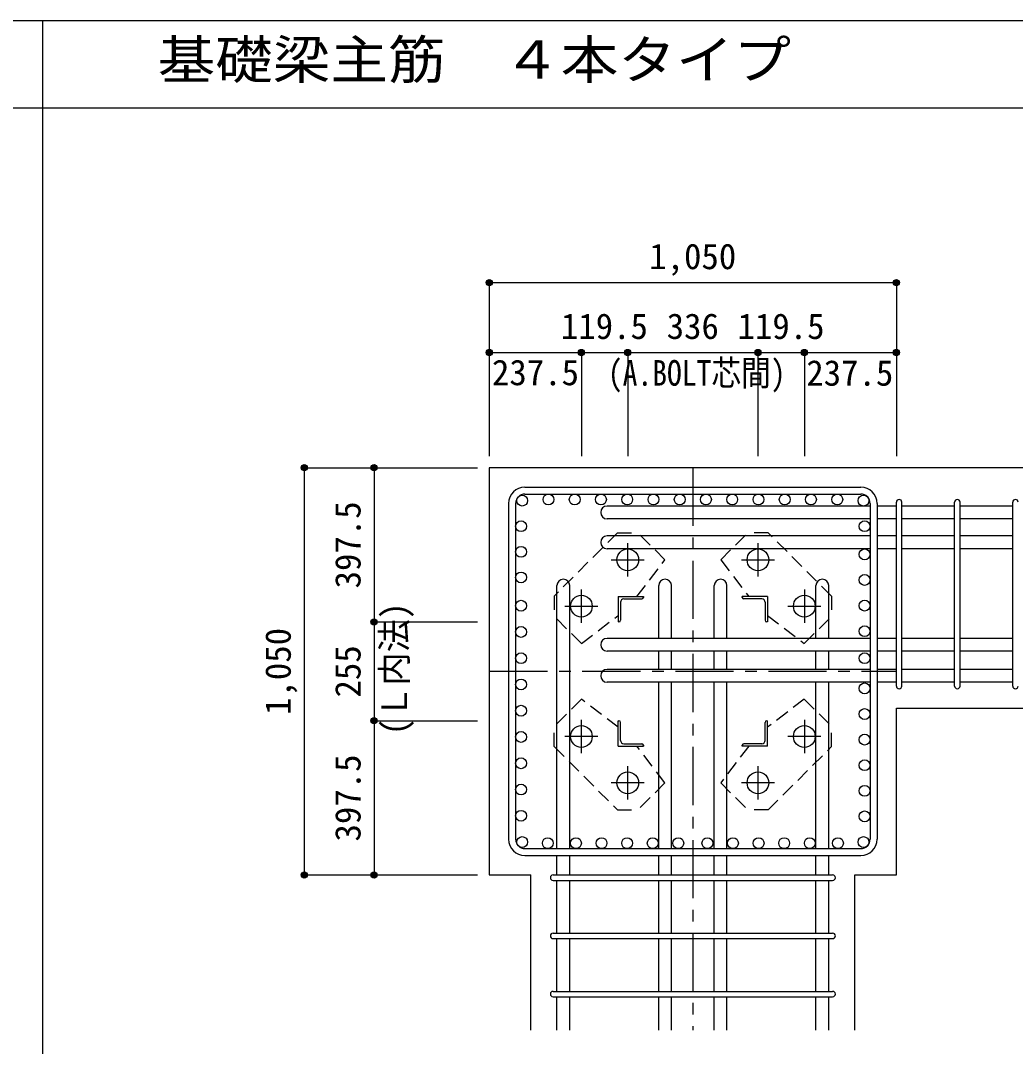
# Model space of a CAD drawing. Units: millimetres at full size, sheet at 1:30. Extents: x -5973 to 5954, y -4195 to 4201.
# Drawn here: x -1181 to 1384, y 1556 to 4201 of the extents above; entities that cross this region are included whole.
import ezdxf
from ezdxf.enums import TextEntityAlignment as Align

# ---------------------------------------------------------------- set-up
doc = ezdxf.new("R2010")
doc.units = ezdxf.units.MM
doc.header["$LTSCALE"] = 30
doc.header["$PDMODE"] = 32
doc.header["$PDSIZE"] = 15
doc.linetypes.add('CHAIN1', pattern=[8, 5, -1, 1, -1])
doc.linetypes.add('DASHED1', pattern=[1.8, 1.2, -0.6])
for name, color, linetype in [('0-1', 2, 'Continuous'), ('0-2', 4, 'Continuous'), ('0-3', 3, 'Continuous'), ('0-4', 7, 'Continuous'), ('0-5', 7, 'Continuous'), ('0-6', 7, 'Continuous'), ('0-7', 4, 'Continuous'), ('0-9', 4, 'DASHED1'), ('0-D', 4, 'Continuous'), ('6-7_文字', 7, 'Continuous'), ('F-0_枠', 6, 'Continuous')]:
    doc.layers.add(name, color=color, linetype=linetype)
doc.styles.add('ＭＳ ゴシック', font='')
doc.styles.get('ＭＳ ゴシック').set_extended_font_data('MS Gothic')

msp = doc.modelspace()

# ---------------------------------------------------------------- linework, layer by layer
at = {"layer": '0-1'}
for p, q in [((1477.44, 3048.3), (27.44, 3048.3)), ((27.44, 3048.3), (27.44, 1998.3)), ((27.44, 1998.3), (134.94, 1998.3)), ((134.94, 1598.3), (134.94, 1998.3))]:
    msp.add_line(p, q, dxfattribs=at)
for points in [[(1077.44, 1998.3), (1077.44, 2428.3), (1477.44, 2428.3)], [(969.94, 1598.3), (969.94, 1998.3), (1077.44, 1998.3)]]:
    msp.add_lwpolyline(points, dxfattribs=at)
at = {"layer": '0-2', "linetype": 'CHAIN1'}
for p, q in [((384.44, 2768.1), (384.44, 2853.6)), ((720.44, 2853.6), (720.44, 2768.1)), ((341.64, 2810.8), (427.14, 2810.8)), ((677.74, 2810.8), (763.24, 2810.8)), ((264.94, 2648.6), (264.94, 2734.1)), ((839.94, 2734.1), (839.94, 2648.6)), ((222.14, 2691.3), (307.64, 2691.3)), ((797.24, 2691.3), (882.74, 2691.3)), ((264.94, 2312.5), (264.94, 2398)), ((839.94, 2398), (839.94, 2312.5)), ((307.64, 2355.3), (222.14, 2355.3)), ((882.74, 2355.3), (797.24, 2355.3)), ((384.44, 2193), (384.44, 2278.5)), ((720.44, 2278.5), (720.44, 2193)), ((427.14, 2235.8), (341.64, 2235.8)), ((763.24, 2235.8), (677.74, 2235.8))]:
    msp.add_line(p, q, dxfattribs=at)
at = {"layer": '0-2'}
for p, q in [((359.93, 2715.8), (424.93, 2715.8)), ((359.93, 2715.8), (359.93, 2650.8)), ((365.93, 2701.3), (365.93, 2654.8)), ((374.43, 2709.8), (420.93, 2709.8)), ((424.93, 2715.8), (424.93, 2713.8)), ((744.93, 2715.8), (679.93, 2715.8)), ((679.93, 2713.8), (679.93, 2715.8)), ((730.43, 2709.8), (683.93, 2709.8)), ((738.93, 2701.3), (738.93, 2654.8)), ((744.93, 2715.8), (744.93, 2650.8)), ((361.93, 2650.8), (359.93, 2650.8)), ((744.93, 2650.8), (742.93, 2650.8)), ((359.94, 2395.8), (361.94, 2395.8)), ((359.94, 2330.8), (359.94, 2395.8)), ((365.94, 2345.3), (365.94, 2391.8)), ((738.94, 2345.3), (738.94, 2391.8)), ((742.94, 2395.8), (744.94, 2395.8)), ((744.94, 2330.8), (744.94, 2395.8)), ((359.94, 2330.8), (424.94, 2330.8)), ((374.44, 2336.8), (420.94, 2336.8)), ((424.94, 2332.8), (424.94, 2330.8)), ((679.94, 2330.8), (679.94, 2332.8)), ((744.94, 2330.8), (679.94, 2330.8)), ((730.44, 2336.8), (683.94, 2336.8))]:
    msp.add_line(p, q, dxfattribs=at)
at = {"layer": '0-2', "color": 3}
for centre in [(384.44, 2810.8), (720.44, 2810.8), (264.94, 2691.3), (839.94, 2691.3), (264.94, 2355.3), (839.94, 2355.3), (384.44, 2235.8), (720.44, 2235.8)]:
    msp.add_circle(centre, 28, dxfattribs=at)
at = {"layer": '0-2'}
for centre, radius, start, end in [((374.43, 2701.3), 8.5, 90, 180), ((420.93, 2713.8), 4, 270, 0), ((683.93, 2713.8), 4, 180, 270), ((730.43, 2701.3), 8.5, 0, 90), ((361.93, 2654.8), 4, 270, 0), ((742.93, 2654.8), 4, 180, 270), ((361.94, 2391.8), 4, 0, 90), ((742.94, 2391.8), 4, 90, 180), ((374.44, 2345.3), 8.5, 180, 270), ((420.94, 2332.8), 4, 0, 90), ((683.94, 2332.8), 4, 90, 180), ((730.44, 2345.3), 8.5, 270, 0)]:
    msp.add_arc(centre, radius, start, end, dxfattribs=at)
at = {"layer": '0-3'}
for centre in [(112.37, 2963.37), (180.07, 2966.3), (247.77, 2966.3), (315.48, 2966.3), (383.18, 2966.3), (450.88, 2966.3), (518.58, 2966.3), (586.29, 2966.3), (653.99, 2966.3), (721.69, 2966.3), (789.4, 2966.3), (857.1, 2966.3), (924.8, 2966.3), (992.51, 2963.37), (109.54, 2897.37), (995.33, 2897.37), (109.44, 2831.37), (995.44, 2824.8), (109.44, 2765.37), (995.44, 2758.8), (109.44, 2692.56), (995.44, 2692.8), (109.44, 2624.85), (995.44, 2626.8), (109.44, 2557.15), (995.44, 2557.15), (109.44, 2489.45), (995.44, 2479.23), (109.44, 2421.74), (995.44, 2413.23), (109.44, 2354.04), (995.44, 2347.23), (109.44, 2286.34), (995.44, 2281.23), (109.44, 2218.63), (995.44, 2215.23), (109.44, 2150.93), (995.44, 2149.23), (112.37, 2083.23), (112.37, 2083.23), (178.37, 2080.3), (178.37, 2080.3), (250.94, 2080.3), (316.94, 2080.3), (382.94, 2080.3), (448.94, 2080.3), (514.94, 2080.3), (589.94, 2080.3), (655.94, 2080.3), (721.94, 2080.3), (787.94, 2080.3), (853.94, 2080.3), (926.51, 2080.3), (992.51, 2083.23), (992.51, 2083.23)]:
    msp.add_circle(centre, 14, dxfattribs=at)
at = {"layer": '0-4'}
for p, q in [((119.44, 2998.3), (985.44, 2998.3)), ((119.44, 2980.3), (985.44, 2980.3)), ((77.44, 2956.3), (77.44, 2090.3)), ((95.44, 2956.3), (95.44, 2090.3)), ((1009.44, 2956.3), (1009.44, 2090.3)), ((1027.44, 2956.3), (1027.44, 2090.3)), ((119.44, 2066.3), (985.44, 2066.3)), ((119.44, 2048.3), (985.44, 2048.3))]:
    msp.add_line(p, q, dxfattribs=at)
for centre, radius, start, end in [((119.44, 2956.3), 42, 90, 180), ((985.44, 2956.3), 42, 0, 90), ((119.44, 2956.3), 24, 90, 180), ((985.44, 2956.3), 24, 0, 90), ((119.44, 2090.3), 42, 180, 270), ((119.44, 2090.3), 24, 180, 270), ((985.44, 2090.3), 42, 270, 0), ((985.44, 2090.3), 24, 270, 0)]:
    msp.add_arc(centre, radius, start, end, dxfattribs=at)
at = {"layer": '0-5'}
for p, q in [((1009.44, 2949.37), (331.44, 2949.37)), ((1077.44, 2949.37), (1027.44, 2949.37)), ((1227.44, 2949.37), (1091.44, 2949.37)), ((1377.44, 2949.37), (1241.44, 2949.37)), ((1009.44, 2916.37), (331.44, 2916.37)), ((1077.44, 2916.37), (1027.44, 2916.37)), ((1227.44, 2916.37), (1091.44, 2916.37)), ((1377.44, 2916.37), (1241.44, 2916.37)), ((1009.44, 2872.37), (331.44, 2872.37)), ((1077.44, 2872.37), (1027.44, 2872.37)), ((1227.44, 2872.37), (1091.44, 2872.37)), ((1377.44, 2872.37), (1241.44, 2872.37)), ((1009.44, 2839.37), (331.44, 2839.37)), ((1077.44, 2839.37), (1027.44, 2839.37)), ((1227.44, 2839.37), (1091.44, 2839.37)), ((1377.44, 2839.37), (1241.44, 2839.37)), ((201.94, 2066.3), (201.94, 2744.3)), ((234.94, 2066.3), (234.94, 2744.3)), ((464.44, 2608.3), (464.44, 2744.3)), ((497.44, 2608.3), (497.44, 2744.3)), ((607.44, 2608.3), (607.44, 2744.3)), ((640.44, 2608.3), (640.44, 2744.3)), ((869.94, 2608.3), (869.94, 2744.3)), ((902.94, 2608.3), (902.94, 2744.3)), ((1009.44, 2608.3), (331.44, 2608.3)), ((1077.44, 2608.3), (1027.44, 2608.3)), ((1227.44, 2608.3), (1091.44, 2608.3)), ((1377.44, 2608.3), (1241.44, 2608.3)), ((1009.44, 2575.3), (331.44, 2575.3)), ((464.44, 2528.3), (464.44, 2575.3)), ((497.44, 2528.3), (497.44, 2575.3)), ((607.44, 2528.3), (607.44, 2575.3)), ((640.44, 2528.3), (640.44, 2575.3)), ((869.94, 2528.3), (869.94, 2575.3)), ((902.94, 2528.3), (902.94, 2575.3)), ((1077.44, 2575.3), (1027.44, 2575.3)), ((1227.44, 2575.3), (1091.44, 2575.3)), ((1377.44, 2575.3), (1241.44, 2575.3)), ((1009.44, 2528.3), (331.44, 2528.3)), ((1077.44, 2528.3), (1027.44, 2528.3)), ((1227.44, 2528.3), (1091.44, 2528.3)), ((1377.44, 2528.3), (1241.44, 2528.3)), ((1009.44, 2495.3), (331.44, 2495.3)), ((464.44, 2066.3), (464.44, 2495.3)), ((497.44, 2066.3), (497.44, 2495.3)), ((607.44, 2066.3), (607.44, 2495.3)), ((640.44, 2066.3), (640.44, 2495.3)), ((869.94, 2066.3), (869.94, 2495.3)), ((902.94, 2066.3), (902.94, 2495.3)), ((1077.44, 2495.3), (1027.44, 2495.3)), ((1227.44, 2495.3), (1091.44, 2495.3)), ((1377.44, 2495.3), (1241.44, 2495.3)), ((201.94, 1998.3), (201.94, 2048.3)), ((234.94, 1998.3), (234.94, 2048.3)), ((464.44, 1998.3), (464.44, 2048.3)), ((497.44, 1998.3), (497.44, 2048.3)), ((607.44, 1998.3), (607.44, 2048.3)), ((640.44, 1998.3), (640.44, 2048.3)), ((869.94, 1998.3), (869.94, 2048.3)), ((902.94, 1998.3), (902.94, 2048.3)), ((201.94, 1848.3), (201.94, 1984.3)), ((234.94, 1848.3), (234.94, 1984.3)), ((464.44, 1848.3), (464.44, 1984.3)), ((497.44, 1848.3), (497.44, 1984.3)), ((607.44, 1848.3), (607.44, 1984.3)), ((640.44, 1848.3), (640.44, 1984.3)), ((869.94, 1848.3), (869.94, 1984.3)), ((902.94, 1848.3), (902.94, 1984.3)), ((201.94, 1698.3), (201.94, 1834.3)), ((234.94, 1698.3), (234.94, 1834.3)), ((464.44, 1698.3), (464.44, 1834.3)), ((497.44, 1698.3), (497.44, 1834.3)), ((607.44, 1698.3), (607.44, 1834.3)), ((640.44, 1698.3), (640.44, 1834.3)), ((869.94, 1698.3), (869.94, 1834.3)), ((902.94, 1698.3), (902.94, 1834.3)), ((201.94, 1598.3), (201.94, 1684.3)), ((234.94, 1598.3), (234.94, 1684.3)), ((464.44, 1598.3), (464.44, 1684.3)), ((497.44, 1598.3), (497.44, 1684.3)), ((607.44, 1598.3), (607.44, 1684.3)), ((640.44, 1598.3), (640.44, 1684.3)), ((869.94, 1598.3), (869.94, 1684.3)), ((902.94, 1598.3), (902.94, 1684.3))]:
    msp.add_line(p, q, dxfattribs=at)
for centre, start, end in [((331.44, 2932.87), 90, 270), ((331.44, 2855.87), 90, 270), ((218.44, 2744.3), 0, 180), ((480.94, 2744.3), 0, 180), ((623.94, 2744.3), 0, 180), ((886.44, 2744.3), 0, 180), ((331.44, 2591.8), 90, 270), ((331.44, 2511.8), 90, 270)]:
    msp.add_arc(centre, 16.5, start, end, dxfattribs=at)
at = {"layer": '0-6'}
for p, q in [((1077.44, 2485.3), (1077.44, 2959.37)), ((1091.44, 2485.3), (1091.44, 2959.37)), ((1227.44, 2485.3), (1227.44, 2959.37)), ((1241.44, 2485.3), (1241.44, 2959.37)), ((1377.44, 2485.3), (1377.44, 2959.37)), ((191.94, 1998.3), (912.94, 1998.3)), ((191.94, 1984.3), (912.94, 1984.3)), ((191.94, 1848.3), (912.94, 1848.3)), ((191.94, 1834.3), (912.94, 1834.3)), ((191.94, 1698.3), (912.94, 1698.3)), ((191.94, 1684.3), (912.94, 1684.3))]:
    msp.add_line(p, q, dxfattribs=at)
for centre, start, end in [((1084.44, 2959.37), 0, 180), ((1084.44, 2959.37), 0, 180), ((1084.44, 2959.37), 0, 180), ((1084.44, 2959.37), 0, 180), ((1234.44, 2959.37), 0, 180), ((1384.44, 2959.37), 0, 180), ((1084.44, 2485.3), 180, 0), ((1084.44, 2485.3), 180, 0), ((1084.44, 2485.3), 180, 0), ((1084.44, 2485.3), 180, 0), ((1234.44, 2485.3), 180, 0), ((1384.44, 2485.3), 180, 0), ((191.94, 1991.3), 90, 270), ((191.94, 1991.3), 90, 270), ((191.94, 1991.3), 90, 270), ((191.94, 1991.3), 90, 270), ((912.94, 1991.3), 270, 90), ((912.94, 1991.3), 270, 90), ((912.94, 1991.3), 270, 90), ((912.94, 1991.3), 270, 90), ((191.94, 1841.3), 90, 270), ((912.94, 1841.3), 270, 90), ((191.94, 1691.3), 90, 270), ((912.94, 1691.3), 270, 90)]:
    msp.add_arc(centre, 7, start, end, dxfattribs=at)
at = {"layer": '0-9'}
for p, q in [((358.31, 2880.77), (194.97, 2717.43)), ((358.31, 2880.77), (410.63, 2880.77)), ((480.62, 2810.78), (410.63, 2880.77)), ((624.25, 2810.78), (694.24, 2880.77)), ((746.57, 2880.77), (694.24, 2880.77)), ((909.91, 2717.43), (746.57, 2880.77)), ((408.24, 2715.8), (480.62, 2810.78)), ((624.25, 2810.78), (696.63, 2715.8)), ((194.97, 2717.43), (194.97, 2665.1)), ((909.91, 2717.43), (909.91, 2665.1)), ((264.96, 2595.11), (194.97, 2665.1)), ((264.96, 2595.11), (359.94, 2667.5)), ((744.93, 2667.5), (839.92, 2595.11)), ((839.92, 2595.11), (909.91, 2665.1)), ((264.96, 2451.48), (194.97, 2381.5)), ((359.94, 2379.1), (264.96, 2451.48)), ((839.92, 2451.49), (744.94, 2379.1)), ((839.92, 2451.49), (909.91, 2381.5)), ((194.97, 2329.17), (194.97, 2381.5)), ((909.91, 2329.17), (909.91, 2381.5)), ((194.97, 2329.17), (358.31, 2165.83)), ((480.62, 2235.82), (408.24, 2330.8)), ((696.64, 2330.8), (624.25, 2235.82)), ((746.57, 2165.83), (909.91, 2329.17)), ((480.62, 2235.82), (410.63, 2165.83)), ((624.25, 2235.82), (694.24, 2165.83)), ((358.31, 2165.83), (410.63, 2165.83)), ((746.57, 2165.83), (694.24, 2165.83))]:
    msp.add_line(p, q, dxfattribs=at)
at = {"layer": '0-D'}
for p, q in [((27.44, 3525.34), (27.44, 3345.34)), ((27.44, 3525.34), (1077.44, 3525.34)), ((27.44, 3525.34), (27.44, 3345.34)), ((1077.44, 3525.34), (1077.44, 3345.34)), ((27.44, 3345.34), (27.44, 3078.3)), ((27.44, 3345.34), (264.94, 3345.34)), ((27.44, 3345.34), (27.44, 3078.3)), ((264.94, 3345.34), (264.94, 3078.3)), ((264.94, 3345.34), (384.44, 3345.34)), ((384.44, 3345.34), (384.44, 3078.3)), ((384.44, 3345.34), (720.44, 3345.34)), ((720.44, 3345.34), (720.44, 3078.3)), ((720.44, 3345.34), (839.94, 3345.34)), ((839.94, 3345.34), (839.94, 3078.3)), ((839.94, 3345.34), (1077.44, 3345.34)), ((1077.44, 3345.34), (1077.44, 3078.3)), ((-449.6, 3048.3), (-269.6, 3048.3)), ((-449.6, 3048.3), (-449.6, 1998.3)), ((-449.6, 3048.3), (-269.6, 3048.3)), ((-269.6, 3048.3), (-2.56, 3048.3)), ((-269.6, 3048.3), (-269.6, 2650.8)), ((-269.6, 3048.3), (-2.56, 3048.3)), ((-269.6, 2650.8), (-2.56, 2650.8)), ((-269.6, 2650.8), (-269.6, 2395.8)), ((-269.6, 2395.8), (-2.56, 2395.8)), ((-269.6, 2395.8), (-269.6, 1998.3)), ((-449.6, 1998.3), (-269.6, 1998.3)), ((-269.6, 1998.3), (-2.56, 1998.3))]:
    msp.add_line(p, q, dxfattribs=at)
at = {"layer": '0-D', "linetype": 'CHAIN1'}
for p, q in [((552.44, 3048.3), (552.44, 1598.3)), ((27.44, 2523.3), (1077.44, 2523.3))]:
    msp.add_line(p, q, dxfattribs=at)
at = {"layer": '0-D'}
for centre, radius in [((27.44, 3525.34), 8), ((27.44, 3525.34), 7.2), ((27.44, 3525.34), 6.4), ((27.44, 3525.34), 5.6), ((27.44, 3525.34), 4.8), ((27.44, 3525.34), 4), ((27.44, 3525.34), 3.2), ((27.44, 3525.34), 2.4), ((27.44, 3525.34), 1.6), ((27.44, 3525.34), 0.8), ((1077.44, 3525.34), 8), ((1077.44, 3525.34), 7.2), ((1077.44, 3525.34), 6.4), ((1077.44, 3525.34), 5.6), ((1077.44, 3525.34), 4.8), ((1077.44, 3525.34), 4), ((1077.44, 3525.34), 3.2), ((1077.44, 3525.34), 2.4), ((1077.44, 3525.34), 1.6), ((1077.44, 3525.34), 0.8), ((27.44, 3345.34), 8), ((27.44, 3345.34), 7.2), ((27.44, 3345.34), 6.4), ((27.44, 3345.34), 5.6), ((27.44, 3345.34), 4.8), ((27.44, 3345.34), 4), ((27.44, 3345.34), 3.2), ((27.44, 3345.34), 2.4), ((27.44, 3345.34), 1.6), ((27.44, 3345.34), 0.8), ((264.94, 3345.34), 8), ((264.94, 3345.34), 7.2), ((264.94, 3345.34), 6.4), ((264.94, 3345.34), 5.6), ((264.94, 3345.34), 4.8), ((264.94, 3345.34), 4), ((264.94, 3345.34), 3.2), ((264.94, 3345.34), 2.4), ((264.94, 3345.34), 1.6), ((264.94, 3345.34), 0.8), ((384.44, 3345.34), 8), ((384.44, 3345.34), 7.2), ((384.44, 3345.34), 6.4), ((384.44, 3345.34), 5.6), ((384.44, 3345.34), 4.8), ((384.44, 3345.34), 4), ((384.44, 3345.34), 3.2), ((384.44, 3345.34), 2.4), ((384.44, 3345.34), 1.6), ((384.44, 3345.34), 0.8), ((720.44, 3345.34), 8), ((720.44, 3345.34), 7.2), ((720.44, 3345.34), 6.4), ((720.44, 3345.34), 5.6), ((720.44, 3345.34), 4.8), ((720.44, 3345.34), 4), ((720.44, 3345.34), 3.2), ((720.44, 3345.34), 2.4), ((720.44, 3345.34), 1.6), ((720.44, 3345.34), 0.8), ((839.94, 3345.34), 8), ((839.94, 3345.34), 7.2), ((839.94, 3345.34), 6.4), ((839.94, 3345.34), 5.6), ((839.94, 3345.34), 4.8), ((839.94, 3345.34), 4), ((839.94, 3345.34), 3.2), ((839.94, 3345.34), 2.4), ((839.94, 3345.34), 1.6), ((839.94, 3345.34), 0.8), ((1077.44, 3345.34), 8), ((1077.44, 3345.34), 7.2), ((1077.44, 3345.34), 6.4), ((1077.44, 3345.34), 5.6), ((1077.44, 3345.34), 4.8), ((1077.44, 3345.34), 4), ((1077.44, 3345.34), 3.2), ((1077.44, 3345.34), 2.4), ((1077.44, 3345.34), 1.6), ((1077.44, 3345.34), 0.8), ((-449.6, 3048.3), 8), ((-449.6, 3048.3), 7.2), ((-449.6, 3048.3), 6.4), ((-449.6, 3048.3), 5.6), ((-449.6, 3048.3), 4.8), ((-449.6, 3048.3), 4), ((-449.6, 3048.3), 3.2), ((-449.6, 3048.3), 2.4), ((-449.6, 3048.3), 1.6), ((-449.6, 3048.3), 0.8), ((-269.6, 3048.3), 8), ((-269.6, 3048.3), 7.2), ((-269.6, 3048.3), 6.4), ((-269.6, 3048.3), 5.6), ((-269.6, 3048.3), 4.8), ((-269.6, 3048.3), 4), ((-269.6, 3048.3), 3.2), ((-269.6, 3048.3), 2.4), ((-269.6, 3048.3), 1.6), ((-269.6, 3048.3), 0.8), ((-269.6, 2650.8), 8), ((-269.6, 2650.8), 7.2), ((-269.6, 2650.8), 6.4), ((-269.6, 2650.8), 5.6), ((-269.6, 2650.8), 4.8), ((-269.6, 2650.8), 4), ((-269.6, 2650.8), 3.2), ((-269.6, 2650.8), 2.4), ((-269.6, 2650.8), 1.6), ((-269.6, 2650.8), 0.8), ((-269.6, 2395.8), 8), ((-269.6, 2395.8), 7.2), ((-269.6, 2395.8), 6.4), ((-269.6, 2395.8), 5.6), ((-269.6, 2395.8), 4.8), ((-269.6, 2395.8), 4), ((-269.6, 2395.8), 3.2), ((-269.6, 2395.8), 2.4), ((-269.6, 2395.8), 1.6), ((-269.6, 2395.8), 0.8), ((-449.6, 1998.3), 8), ((-449.6, 1998.3), 7.2), ((-449.6, 1998.3), 6.4), ((-449.6, 1998.3), 5.6), ((-449.6, 1998.3), 4.8), ((-449.6, 1998.3), 4), ((-449.6, 1998.3), 3.2), ((-449.6, 1998.3), 2.4), ((-449.6, 1998.3), 1.6), ((-449.6, 1998.3), 0.8), ((-269.6, 1998.3), 8), ((-269.6, 1998.3), 7.2), ((-269.6, 1998.3), 6.4), ((-269.6, 1998.3), 5.6), ((-269.6, 1998.3), 4.8), ((-269.6, 1998.3), 4), ((-269.6, 1998.3), 3.2), ((-269.6, 1998.3), 2.4), ((-269.6, 1998.3), 1.6), ((-269.6, 1998.3), 0.8)]:
    msp.add_circle(centre, radius, dxfattribs=at)
at = {"layer": '0-D', "color": 7}
for p in [(27.44, 3525.34), (1077.44, 3525.34), (27.44, 3345.34), (264.94, 3345.34), (384.44, 3345.34), (720.44, 3345.34), (839.94, 3345.34), (1077.44, 3345.34), (-449.6, 3048.3), (-269.6, 3048.3), (-269.6, 2650.8), (-269.6, 2395.8), (-449.6, 1998.3), (-269.6, 1998.3)]:
    msp.add_point(p, dxfattribs=at)
at = {"layer": 'F-0_枠'}
msp.add_line((-5972.88, 4201.15), (5954.1, 4201.15), dxfattribs=at)
at = {"layer": 'F-0_枠', "color": 2}
for p, q in [((-1124.64, 4201.15), (-1124.64, -4195.24)), ((-5972.88, 3976.15), (3723.6, 3976.15))]:
    msp.add_line(p, q, dxfattribs=at)

# ---------------------------------------------------------------- texts
at = {"layer": '0-7', "style": 'ＭＳ ゴシック', "width": 0.85}
msp.add_text('(A.BOLT芯間)', height=65.98, dxfattribs=at).set_placement((333.23, 3239.92), align=Align.BOTTOM_LEFT)
at = {"layer": '0-7', "style": 'ＭＳ ゴシック', "width": 0.95}
msp.add_text('(Ｌ内法)', height=65.98, rotation=90, dxfattribs=at).set_placement((-164.55, 2358.7), align=Align.BOTTOM_LEFT)
at = {"layer": '0-D', "style": 'ＭＳ ゴシック'}
for s, p in [('1,050', (439.94, 3540.34)), ('119.5', (212.19, 3360.34)), ('336', (484.94, 3360.34)), ('119.5', (667.69, 3360.34)), ('237.5', (34.46, 3241.12)), ('237.5', (844.97, 3239.92))]:
    msp.add_text(s, height=65.98, dxfattribs=at).set_placement(p, align=Align.BOTTOM_LEFT)
for s, p in [('397.5', (-284.6, 2737.05)), ('1,050', (-464.6, 2410.8)), ('255', (-284.6, 2455.8)), ('397.5', (-284.6, 2084.55))]:
    msp.add_text(s, height=65.98, rotation=90, dxfattribs=at).set_placement(p, align=Align.BOTTOM_LEFT)
at = {"layer": '6-7_文字', "color": 2, "style": 'ＭＳ ゴシック', "width": 1.1}
msp.add_text('\u3000\u3000基礎梁主筋\u3000４本タイプ', height=98.97, dxfattribs=at).set_placement((-1124.64, 4021.15), align=Align.BOTTOM_LEFT)

doc.saveas('drawing.dxf')
